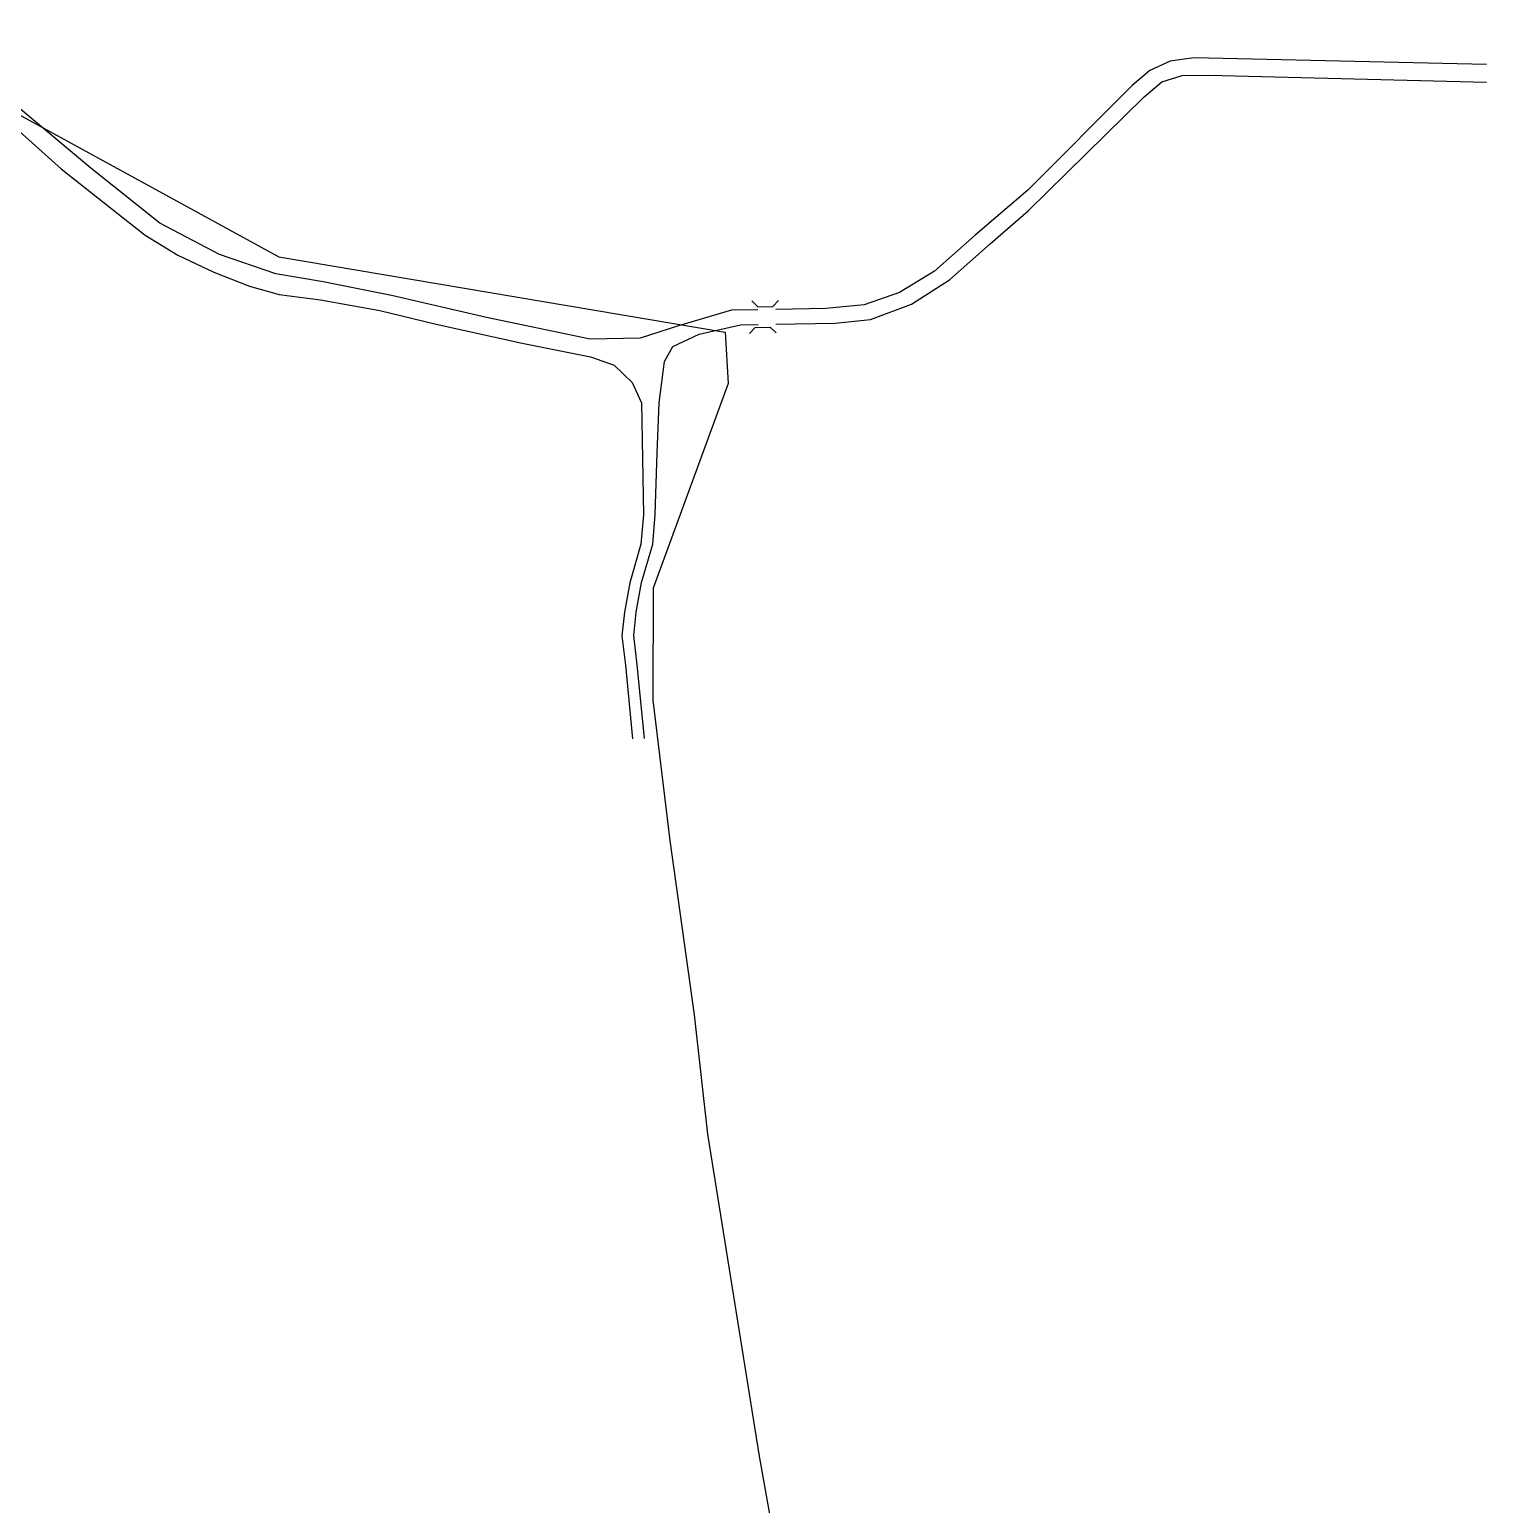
# Model space of a CAD drawing. Extents: x 627857 to 630341, y 4519011 to 4520662.
# Drawn here: x 629383.2 to 629683.9, y 4519630.1 to 4519934.6 of the extents above; entities that cross this region are included whole.
import ezdxf

# ---------------------------------------------------------------- set-up
doc = ezdxf.new("R2010")
doc.units = 0
doc.header["$LTSCALE"] = 25.4
doc.header["$MEASUREMENT"] = 0
doc.layers.add('EA_IS_NEW', color=7, linetype='Continuous')

msp = doc.modelspace()

# ---------------------------------------------------------------- linework, layer by layer
at = {"layer": 'EA_IS_NEW'}
for p, q in [((629532.31, 4519878.52, 5), (629533.55, 4519877.33, 5)), ((629533.55, 4519877.33, 5), (629536.6, 4519877.38, 5)), ((629536.6, 4519877.38, 5), (629537.79, 4519878.62, 5)), ((629531.82, 4519871.83, 5), (629533.01, 4519873.07, 5)), ((629533.01, 4519873.07, 5), (629536.06, 4519873.12, 5)), ((629536.06, 4519873.12, 5), (629537.3, 4519871.93, 5))]:
    msp.add_line(p, q, dxfattribs=at)
at = {"layer": 'EA_IS_NEW', "color": 255}
msp.add_lwpolyline([(629348.91, 4519934.55), (629434.68, 4519887.62), (629526.76, 4519872.11), (629527.41, 4519861.49), (629511.94, 4519819.25), (629511.86, 4519796.15), (629515.38, 4519767.16), (629520.37, 4519731.19), (629523.17, 4519706.56), (629533.83, 4519640.06), (629537.79, 4519617.64)], dxfattribs=at)
at = {"layer": 'EA_IS_NEW', "elevation": 5}
for points in [[(629363.76, 4519929.04), (629389.77, 4519905.8), (629400.28, 4519897.48), (629407.08, 4519892.13), (629413.86, 4519888), (629421.24, 4519884.48), (629428.61, 4519881.57), (629434.74, 4519879.86), (629443.29, 4519878.79), (629455.52, 4519876.57), (629467.16, 4519873.74), (629484.91, 4519869.8), (629498.98, 4519867), (629503.89, 4519865.27), (629507.61, 4519861.69), (629509.51, 4519857.47), (629509.91, 4519834.39), (629509.41, 4519828.31), (629507.11, 4519820.37), (629505.99, 4519814.28), (629505.47, 4519809.41), (629506.19, 4519803.34), (629507.67, 4519788.18)], [(629683.88, 4519927.34), (629623.5, 4519928.71), (629618.63, 4519928.02), (629614.4, 4519926.12), (629610.79, 4519923.02), (629589.22, 4519901.38), (629578.41, 4519892.08), (629570, 4519884.65), (629562.76, 4519880.27), (629555.49, 4519877.71), (629547.58, 4519876.97), (629537.22, 4519876.78)], [(629537.27, 4519873.75), (629549.46, 4519873.96), (629556.76, 4519874.7), (629565.24, 4519877.88), (629573.08, 4519882.88), (629581.49, 4519890.31), (629589.3, 4519897.13), (629613.27, 4519920.64), (629616.88, 4519923.74), (629621.12, 4519925.03), (629626.61, 4519925.12), (629683.94, 4519923.69)], [(629533.56, 4519876.72), (629528.07, 4519876.62), (629517.16, 4519873.4), (629509.28, 4519870.83), (629498.91, 4519870.65), (629477.5, 4519875.13), (629457.91, 4519879.65), (629443.84, 4519882.44), (629434.05, 4519884.1), (629422.4, 4519888.14), (629410.09, 4519894.61), (629395.87, 4519905.91), (629381.02, 4519918.4)], [(629510.11, 4519788.22), (629508.62, 4519803.39), (629507.91, 4519809.45), (629508.43, 4519814.32), (629509.55, 4519820.41), (629511.85, 4519828.35), (629512.35, 4519834.43), (629512.74, 4519847.2), (629513.17, 4519857.53), (629514.24, 4519866.06), (629516.01, 4519869.12), (629521.45, 4519871.65), (629529.96, 4519873.62), (629533.61, 4519873.68)]]:
    msp.add_lwpolyline(points, dxfattribs=at)

doc.saveas('drawing.dxf')
